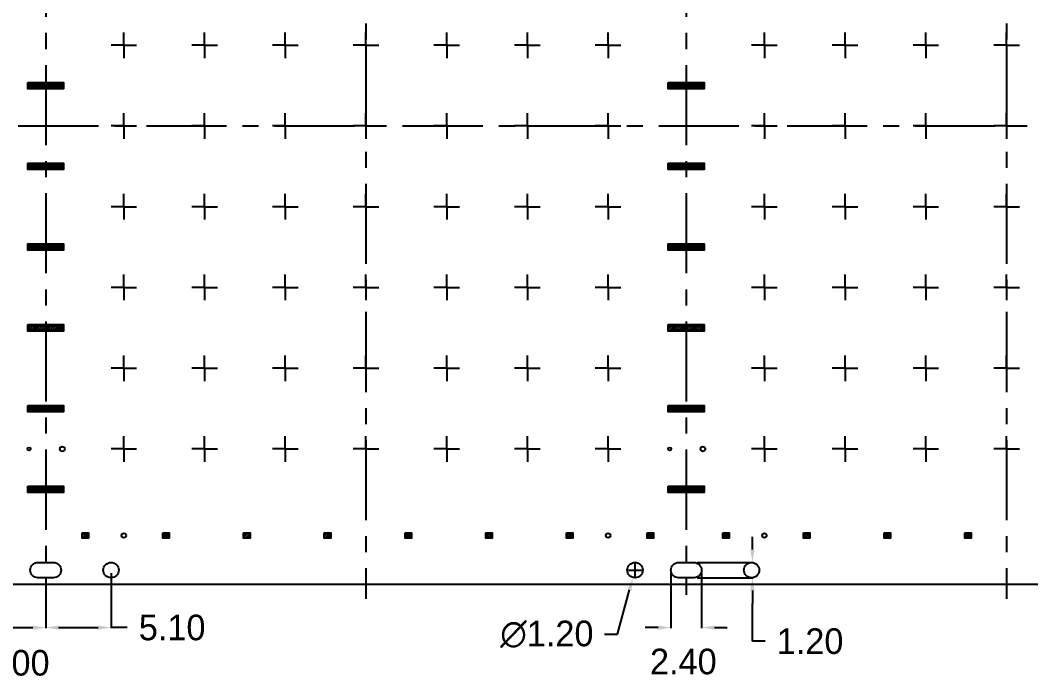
# Model space of a CAD drawing. Extents: x -347 to -72, y -334 to -144.
# Drawn here: x -275.6 to -196.7, y -243.4 to -192 of the extents above; entities that cross this region are included whole.
import ezdxf

# ---------------------------------------------------------------- set-up
doc = ezdxf.new("R2010")
doc.units = 0
doc.header["$LTSCALE"] = 5
doc.header["$MEASUREMENT"] = 0
doc.linetypes.add('CENTER', pattern=[2, 1.25, -0.25, 0.25, -0.25])
doc.layers.get('0').update_dxf_attribs({"linetype": 'CONTINUOUS'})
doc.layers.get('DEFPOINTS').update_dxf_attribs({"linetype": 'CONTINUOUS'})
for name, color, linetype in [('CENTER', 1, 'CENTER'), ('DIM', 3, 'CONTINUOUS'), ('Layer1', 4, 'CONTINUOUS')]:
    doc.layers.add(name, color=color, linetype=linetype)
doc.dimstyles.get("Standard").update_dxf_attribs({"dimtxt": 0.3, "dimasz": 0.2, "dimexe": 0.05, "dimexo": 0.15, "dimgap": 0.05, "dimtad": 0, "dimtoh": 1, "dimdec": 3, "dimdsep": 46, "dimtxsty": 'STANDARD', "dimcen": 0.5, "dimadec": 0, "dimazin": 0, "dimtfac": 1, "dimtdec": 3, "dimtofl": 0, "dimtmove": 0, "dimatfit": 3, "dimfxl": 1, "dimtolj": 1, "dimtzin": 0, "dimarcsym": 0})

# ---------------------------------------------------------------- blocks, each defined once
blk = doc.blocks.new('*D17')
at = {"layer": 'DEFPOINTS', "color": 0, "linetype": 'Continuous', "transparency": 16777216}
for p in [(-73.779, 209.335), (-78.879, 208.735), (-73.779, 204.847)]:
    blk.add_point(p, dxfattribs=at)
at = {"layer": 'DIM', "color": 0, "linetype": 'Continuous', "lineweight": -2, "transparency": 16777216}
for p, q in [((-73.779, 209.085), (-73.779, 204.797)), ((-78.879, 208.485), (-78.879, 204.797)), ((-77.879, 204.847), (-74.779, 204.847)), ((-72.508, 204.847), (-73.779, 204.847))]:
    blk.add_line(p, q, dxfattribs=at)
at = {"layer": 'DIM', "color": 0, "linetype": 'Continuous', "transparency": 16777216}
for points in [[(-77.879, 205.014), (-77.879, 204.681), (-78.879, 204.847)], [(-74.779, 205.014), (-74.779, 204.681), (-73.779, 204.847)]]:
    blk.add_solid(points, dxfattribs=at)
at = {"layer": 'DIM', "color": 0, "linetype": 'Continuous', "transparency": 16777216, "insert": (-69.008, 204.847), "char_height": 2, "attachment_point": 5}
blk.add_mtext('\\A1;5.10', dxfattribs=at)
blk = doc.blocks.new('*D18')
at = {"layer": 'DEFPOINTS', "color": 0, "linetype": 'Continuous', "transparency": 16777216}
for p in [(-82.879, 209.335), (-78.879, 207.406), (-78.879, 204.847)]:
    blk.add_point(p, dxfattribs=at)
at = {"layer": 'DIM', "color": 0, "linetype": 'Continuous', "lineweight": -2, "transparency": 16777216}
for p, q in [((-82.879, 209.085), (-82.879, 204.797)), ((-78.879, 207.156), (-78.879, 204.797)), ((-81.879, 204.847), (-79.879, 204.847))]:
    blk.add_line(p, q, dxfattribs=at)
at = {"layer": 'DIM', "color": 0, "linetype": 'Continuous', "transparency": 16777216}
for points in [[(-81.879, 205.014), (-81.879, 204.681), (-82.879, 204.847)], [(-79.879, 205.014), (-79.879, 204.681), (-78.879, 204.847)]]:
    blk.add_solid(points, dxfattribs=at)
at = {"layer": 'DIM', "color": 0, "linetype": 'Continuous', "transparency": 16777216, "insert": (-81.175, 202.091), "char_height": 2, "attachment_point": 5}
blk.add_mtext('\\A1;4.00', dxfattribs=at)
blk = doc.blocks.new('*D19')
at = {"layer": 'DEFPOINTS', "color": 0, "linetype": 'Continuous', "transparency": 16777216}
for p in [(-28.279, 209.935), (-23.714, 209.935), (-28.279, 208.735)]:
    blk.add_point(p, dxfattribs=at)
at = {"layer": 'DIM', "color": 0, "linetype": 'Continuous', "lineweight": -2, "transparency": 16777216}
for p, q in [((-23.714, 210.935), (-23.714, 211.935)), ((-28.029, 209.935), (-23.664, 209.935)), ((-28.029, 208.735), (-23.664, 208.735)), ((-23.714, 207.735), (-23.714, 206.735)), ((-23.714, 203.779), (-23.714, 206.735)), ((-22.714, 203.779), (-23.714, 203.779))]:
    blk.add_line(p, q, dxfattribs=at)
at = {"layer": 'DIM', "color": 0, "linetype": 'Continuous', "transparency": 16777216}
for points in [[(-23.88, 210.935), (-23.547, 210.935), (-23.714, 209.935)], [(-23.88, 207.735), (-23.547, 207.735), (-23.714, 208.735)]]:
    blk.add_solid(points, dxfattribs=at)
at = {"layer": 'DIM', "color": 0, "linetype": 'Continuous', "transparency": 16777216, "insert": (-19.214, 203.779), "char_height": 2, "attachment_point": 5}
blk.add_mtext('\\A1;1.20', dxfattribs=at)
blk = doc.blocks.new('*D20')
at = {"layer": 'DEFPOINTS', "color": 0, "linetype": 'Continuous', "transparency": 16777216}
for p in [(-30.079, 209.335), (-27.679, 209.335), (-27.679, 204.847)]:
    blk.add_point(p, dxfattribs=at)
at = {"layer": 'DIM', "color": 0, "linetype": 'Continuous', "lineweight": -2, "transparency": 16777216}
for p, q in [((-30.079, 209.085), (-30.079, 204.797)), ((-27.679, 209.085), (-27.679, 204.797)), ((-31.079, 204.847), (-32.079, 204.847)), ((-26.679, 204.847), (-25.679, 204.847))]:
    blk.add_line(p, q, dxfattribs=at)
at = {"layer": 'DIM', "color": 0, "linetype": 'Continuous', "transparency": 16777216}
for points in [[(-31.079, 205.014), (-31.079, 204.681), (-30.079, 204.847)], [(-26.679, 205.014), (-26.679, 204.681), (-27.679, 204.847)]]:
    blk.add_solid(points, dxfattribs=at)
at = {"layer": 'DIM', "color": 0, "linetype": 'Continuous', "transparency": 16777216, "insert": (-29.107, 202.191), "char_height": 2, "attachment_point": 5}
blk.add_mtext('\\A1;2.40', dxfattribs=at)
blk = doc.blocks.new('*D21')
at = {"layer": 'DEFPOINTS', "color": 0, "linetype": 'Continuous', "transparency": 16777216}
for p in [(-32.72, 209.913), (-33.038, 208.756)]:
    blk.add_point(p, dxfattribs=at)
at = {"layer": 'DIM', "color": 0, "linetype": 'Continuous', "lineweight": -2, "transparency": 16777216}
for p, q in [((-32.879, 208.835), (-32.879, 209.835)), ((-33.379, 209.335), (-32.379, 209.335)), ((-34.258, 204.326), (-33.304, 207.792)), ((-35.258, 204.326), (-34.258, 204.326))]:
    blk.add_line(p, q, dxfattribs=at)
at = {"layer": 'DIM', "color": 0, "linetype": 'Continuous', "transparency": 16777216}
blk.add_solid([(-33.464, 207.837), (-33.143, 207.748), (-33.038, 208.756)], dxfattribs=at)
at = {"layer": 'DIM', "color": 0, "linetype": 'Continuous', "transparency": 16777216, "insert": (-39.758, 204.326), "char_height": 2, "attachment_point": 5}
blk.add_mtext('\\A1;∅1.20', dxfattribs=at)

msp = doc.modelspace()

# ---------------------------------------------------------------- hatches: boundary and pattern name
at = {"layer": 'Layer1'}
h = msp.add_hatch(dxfattribs=at)
h.set_pattern_fill('ANSI31', color=256, angle=180, style=0)
h.set_pattern_definition([(225, (-3e-13, 0.033), (0.088388348, -0.088388348), [])])
h.paths.add_polyline_path([(-272.1908, -228.8406), (-272.1908, -228.3406), (-274.992, -228.3406), (-274.992, -228.8406)])
h.paths.add_polyline_path([(-272.1908, -222.5406), (-272.1908, -222.0406), (-274.992, -222.0406), (-274.992, -222.5406)])
h.paths.add_polyline_path([(-274.992, -215.7406), (-274.992, -216.2406), (-272.1908, -216.2406), (-272.1908, -215.7406)])
h.paths.add_polyline_path([(-272.1908, -209.9406), (-272.1908, -209.4406), (-274.992, -209.4406), (-274.992, -209.9406)])
h.paths.add_polyline_path([(-272.1908, -203.6406), (-272.1908, -203.1406), (-274.992, -203.1406), (-274.992, -203.6406)])
h.paths.add_polyline_path([(-272.1908, -197.3406), (-272.1908, -196.8406), (-274.992, -196.8406), (-274.992, -197.3406)])
h.paths.add_polyline_path([(-272.1908, -191.0406), (-272.1908, -190.5406), (-274.992, -190.5406), (-274.992, -191.0406)])
h.paths.add_polyline_path([(-272.1908, -184.7406), (-272.1908, -184.2406), (-274.992, -184.2406), (-274.992, -184.7406)])
h.paths.add_polyline_path([(-272.1908, -178.4406), (-272.1908, -177.9406), (-274.992, -177.9406), (-274.992, -178.4406)])
h.paths.add_polyline_path([(-274.992, -171.6406), (-274.992, -172.1406), (-272.1908, -172.1406), (-272.1908, -171.6406)])
h = msp.add_hatch(dxfattribs=at)
h.set_pattern_fill('ANSI31', color=256, angle=180, style=0)
h.set_pattern_definition([(225, (50, 0.033), (0.088388348, -0.088388348), [])])
h.paths.add_polyline_path([(-222.1908, -228.8406), (-222.1908, -228.3406), (-224.992, -228.3406), (-224.992, -228.8406)])
h.paths.add_polyline_path([(-222.1908, -222.5406), (-222.1908, -222.0406), (-224.992, -222.0406), (-224.992, -222.5406)])
h.paths.add_polyline_path([(-224.992, -215.7406), (-224.992, -216.2406), (-222.1908, -216.2406), (-222.1908, -215.7406)])
h.paths.add_polyline_path([(-222.1908, -209.9406), (-222.1908, -209.4406), (-224.992, -209.4406), (-224.992, -209.9406)])
h.paths.add_polyline_path([(-222.1908, -203.6406), (-222.1908, -203.1406), (-224.992, -203.1406), (-224.992, -203.6406)])
h.paths.add_polyline_path([(-222.1908, -197.3406), (-222.1908, -196.8406), (-224.992, -196.8406), (-224.992, -197.3406)])
h.paths.add_polyline_path([(-222.1908, -191.0406), (-222.1908, -190.5406), (-224.992, -190.5406), (-224.992, -191.0406)])
h.paths.add_polyline_path([(-222.1908, -184.7406), (-222.1908, -184.2406), (-224.992, -184.2406), (-224.992, -184.7406)])
h.paths.add_polyline_path([(-222.1908, -178.4406), (-222.1908, -177.9406), (-224.992, -177.9406), (-224.992, -178.4406)])
h.paths.add_polyline_path([(-224.992, -171.6406), (-224.992, -172.1406), (-222.1908, -172.1406), (-222.1908, -171.6406)])
h = msp.add_hatch(dxfattribs=at)
h.set_pattern_fill('ANSI31', color=256, angle=180, style=0)
h.set_pattern_definition([(225, (50, -63.867), (0.088388348, -0.088388348), [])])
h.paths.add_polyline_path([(-270.2408, -232.3906), (-270.2408, -231.9906), (-270.7408, -231.9906), (-270.7408, -232.3906)])
h.paths.add_polyline_path([(-263.9408, -232.3906), (-263.9408, -231.9906), (-264.4408, -231.9906), (-264.4408, -232.3906)])
h.paths.add_polyline_path([(-258.1408, -231.9906), (-258.1408, -232.3906), (-257.6408, -232.3906), (-257.6408, -231.9906)])
h.paths.add_polyline_path([(-251.8408, -232.3906), (-251.3408, -232.3906), (-251.3408, -231.9906), (-251.8408, -231.9906)])
h.paths.add_polyline_path([(-245.0408, -232.3906), (-245.0408, -231.9906), (-245.5408, -231.9906), (-245.5408, -232.3906)])
h.paths.add_polyline_path([(-239.2408, -232.3906), (-238.7408, -232.3906), (-238.7408, -231.9906), (-239.2408, -231.9906)])
h.paths.add_polyline_path([(-232.4408, -231.9906), (-232.9408, -231.9906), (-232.9408, -232.3906), (-232.4408, -232.3906)])
h.paths.add_polyline_path([(-226.6408, -232.3906), (-226.1408, -232.3906), (-226.1408, -231.9906), (-226.6408, -231.9906)])
h = msp.add_hatch(dxfattribs=at)
h.set_pattern_fill('ANSI31', color=256, angle=180, style=0)
h.set_pattern_definition([(225, (100, -63.867), (0.088388348, -0.088388348), [])])
h.paths.add_polyline_path([(-220.2408, -232.3906), (-220.2408, -231.9906), (-220.7408, -231.9906), (-220.7408, -232.3906)])
h.paths.add_polyline_path([(-213.9408, -232.3906), (-213.9408, -231.9906), (-214.4408, -231.9906), (-214.4408, -232.3906)])
h.paths.add_polyline_path([(-208.1408, -231.9906), (-208.1408, -232.3906), (-207.6408, -232.3906), (-207.6408, -231.9906)])
h.paths.add_polyline_path([(-201.8408, -232.3906), (-201.3408, -232.3906), (-201.3408, -231.9906), (-201.8408, -231.9906)])
h.paths.add_polyline_path([(-195.0408, -232.3906), (-195.0408, -231.9906), (-195.5408, -231.9906), (-195.5408, -232.3906)])
h.paths.add_polyline_path([(-189.2408, -232.3906), (-188.7408, -232.3906), (-188.7408, -231.9906), (-189.2408, -231.9906)])
h.paths.add_polyline_path([(-182.4408, -231.9906), (-182.9408, -231.9906), (-182.9408, -232.3906), (-182.4408, -232.3906)])
h.paths.add_polyline_path([(-176.6408, -232.3906), (-176.1408, -232.3906), (-176.1408, -231.9906), (-176.6408, -231.9906)])

# ---------------------------------------------------------------- linework, layer by layer
msp.add_line((-322.1943, -235.9906), (-74.9872, -235.9906))
for points in [[(-272.9908, -234.2906, -1), (-272.9908, -235.4906), (-274.1908, -235.4906, -1), (-274.1908, -234.2906)], [(-222.9908, -234.2906, -1), (-222.9908, -235.4906), (-224.1908, -235.4906, -1), (-224.1908, -234.2906)]]:
    msp.add_lwpolyline(points, format="xyb", close=True)
for centre, radius in [((-274.8908, -225.4406), 0.125), ((-272.2908, -225.4406), 0.185), ((-224.8908, -225.4406), 0.125), ((-222.2908, -225.4406), 0.185), ((-267.4908, -232.1906), 0.175), ((-229.6908, -232.1906), 0.175), ((-217.4908, -232.1906), 0.175), ((-268.4908, -234.8906), 0.6), ((-227.5908, -234.8906), 0.6), ((-218.4908, -234.8906), 0.6)]:
    msp.add_circle(centre, radius)
at = {"layer": 'CENTER'}
for p, q in [((-248.5908, -164.7509), (-248.5908, -237.1248)), ((-198.5908, -164.7509), (-198.5908, -237.1248)), ((-273.5908, -165.4875), (-273.5908, -236.8193)), ((-223.5908, -165.4875), (-223.5908, -236.8193)), ((-267.4908, -193.9406), (-267.4908, -192.9406)), ((-261.1908, -193.9406), (-261.1908, -192.9406)), ((-254.8908, -193.9406), (-254.8908, -192.9406)), ((-248.5908, -193.9406), (-248.5908, -192.9406)), ((-242.2908, -193.9406), (-242.2908, -192.9406)), ((-235.9908, -193.9406), (-235.9908, -192.9406)), ((-229.6908, -193.9406), (-229.6908, -192.9406)), ((-217.4908, -193.9406), (-217.4908, -192.9406)), ((-211.1908, -193.9406), (-211.1908, -192.9406)), ((-204.8908, -193.9406), (-204.8908, -192.9406)), ((-198.5908, -193.9406), (-198.5908, -192.9406)), ((-267.4908, -193.9406), (-268.4908, -193.9406)), ((-267.4908, -193.9406), (-267.4908, -194.9406)), ((-267.4908, -193.9406), (-266.4908, -193.9406)), ((-261.1908, -193.9406), (-262.1908, -193.9406)), ((-261.1908, -193.9406), (-261.1908, -194.9406)), ((-261.1908, -193.9406), (-260.1908, -193.9406)), ((-254.8908, -193.9406), (-255.8908, -193.9406)), ((-254.8908, -193.9406), (-254.8908, -194.9406)), ((-254.8908, -193.9406), (-253.8908, -193.9406)), ((-248.5908, -193.9406), (-249.5908, -193.9406)), ((-248.5908, -193.9406), (-248.5908, -194.9406)), ((-248.5908, -193.9406), (-247.5908, -193.9406)), ((-242.2908, -193.9406), (-243.2908, -193.9406)), ((-242.2908, -193.9406), (-242.2908, -194.9406)), ((-242.2908, -193.9406), (-241.2908, -193.9406)), ((-235.9908, -193.9406), (-236.9908, -193.9406)), ((-235.9908, -193.9406), (-235.9908, -194.9406)), ((-235.9908, -193.9406), (-234.9908, -193.9406)), ((-229.6908, -193.9406), (-230.6908, -193.9406)), ((-229.6908, -193.9406), (-229.6908, -194.9406)), ((-229.6908, -193.9406), (-228.6908, -193.9406)), ((-217.4908, -193.9406), (-218.4908, -193.9406)), ((-217.4908, -193.9406), (-217.4908, -194.9406)), ((-217.4908, -193.9406), (-216.4908, -193.9406)), ((-211.1908, -193.9406), (-212.1908, -193.9406)), ((-211.1908, -193.9406), (-211.1908, -194.9406)), ((-211.1908, -193.9406), (-210.1908, -193.9406)), ((-204.8908, -193.9406), (-205.8908, -193.9406)), ((-204.8908, -193.9406), (-204.8908, -194.9406)), ((-204.8908, -193.9406), (-203.8908, -193.9406)), ((-198.5908, -193.9406), (-199.5908, -193.9406)), ((-198.5908, -193.9406), (-198.5908, -194.9406)), ((-198.5908, -193.9406), (-197.5908, -193.9406)), ((-267.4908, -200.2406), (-267.4908, -199.2406)), ((-261.1908, -200.2406), (-261.1908, -199.2406)), ((-254.8908, -200.2406), (-254.8908, -199.2406)), ((-248.5908, -200.2406), (-248.5908, -199.2406)), ((-242.2908, -200.2406), (-242.2908, -199.2406)), ((-235.9908, -200.2406), (-235.9908, -199.2406)), ((-229.6908, -200.2406), (-229.6908, -199.2406)), ((-217.4908, -200.2406), (-217.4908, -199.2406)), ((-211.1908, -200.2406), (-211.1908, -199.2406)), ((-204.8908, -200.2406), (-204.8908, -199.2406)), ((-198.5908, -200.2406), (-198.5908, -199.2406)), ((-325.7267, -200.2406), (-72.6932, -200.2406)), ((-267.4908, -200.2406), (-268.4908, -200.2406)), ((-267.4908, -200.2406), (-266.4908, -200.2406)), ((-267.4908, -200.2406), (-267.4908, -201.2406)), ((-261.1908, -200.2406), (-262.1908, -200.2406)), ((-261.1908, -200.2406), (-260.1908, -200.2406)), ((-261.1908, -200.2406), (-261.1908, -201.2406)), ((-254.8908, -200.2406), (-255.8908, -200.2406)), ((-254.8908, -200.2406), (-253.8908, -200.2406)), ((-254.8908, -200.2406), (-254.8908, -201.2406)), ((-248.5908, -200.2406), (-249.5908, -200.2406)), ((-248.5908, -200.2406), (-248.5908, -201.2406)), ((-248.5908, -200.2406), (-247.5908, -200.2406)), ((-242.2908, -200.2406), (-243.2908, -200.2406)), ((-242.2908, -200.2406), (-241.2908, -200.2406)), ((-242.2908, -200.2406), (-242.2908, -201.2406)), ((-235.9908, -200.2406), (-236.9908, -200.2406)), ((-235.9908, -200.2406), (-234.9908, -200.2406)), ((-235.9908, -200.2406), (-235.9908, -201.2406)), ((-229.6908, -200.2406), (-230.6908, -200.2406)), ((-229.6908, -200.2406), (-228.6908, -200.2406)), ((-229.6908, -200.2406), (-229.6908, -201.2406)), ((-217.4908, -200.2406), (-218.4908, -200.2406)), ((-217.4908, -200.2406), (-216.4908, -200.2406)), ((-217.4908, -200.2406), (-217.4908, -201.2406)), ((-211.1908, -200.2406), (-212.1908, -200.2406)), ((-211.1908, -200.2406), (-210.1908, -200.2406)), ((-211.1908, -200.2406), (-211.1908, -201.2406)), ((-204.8908, -200.2406), (-205.8908, -200.2406)), ((-204.8908, -200.2406), (-204.8908, -201.2406)), ((-204.8908, -200.2406), (-203.8908, -200.2406)), ((-198.5908, -200.2406), (-199.5908, -200.2406)), ((-198.5908, -200.2406), (-198.5908, -201.2406)), ((-198.5908, -200.2406), (-197.5908, -200.2406)), ((-267.4908, -206.5406), (-267.4908, -205.5406)), ((-261.1908, -206.5406), (-261.1908, -205.5406)), ((-254.8908, -206.5406), (-254.8908, -205.5406)), ((-248.5908, -206.5406), (-248.5908, -205.5406)), ((-242.2908, -206.5406), (-242.2908, -205.5406)), ((-235.9908, -206.5406), (-235.9908, -205.5406)), ((-229.6908, -206.5406), (-229.6908, -205.5406)), ((-217.4908, -206.5406), (-217.4908, -205.5406)), ((-211.1908, -206.5406), (-211.1908, -205.5406)), ((-204.8908, -206.5406), (-204.8908, -205.5406)), ((-198.5908, -206.5406), (-198.5908, -205.5406)), ((-267.4908, -206.5406), (-268.4908, -206.5406)), ((-267.4908, -206.5406), (-266.4908, -206.5406)), ((-267.4908, -206.5406), (-267.4908, -207.5406)), ((-261.1908, -206.5406), (-262.1908, -206.5406)), ((-261.1908, -206.5406), (-260.1908, -206.5406)), ((-261.1908, -206.5406), (-261.1908, -207.5406)), ((-254.8908, -206.5406), (-255.8908, -206.5406)), ((-254.8908, -206.5406), (-253.8908, -206.5406)), ((-254.8908, -206.5406), (-254.8908, -207.5406)), ((-248.5908, -206.5406), (-249.5908, -206.5406)), ((-248.5908, -206.5406), (-248.5908, -207.5406)), ((-248.5908, -206.5406), (-247.5908, -206.5406)), ((-242.2908, -206.5406), (-243.2908, -206.5406)), ((-242.2908, -206.5406), (-241.2908, -206.5406)), ((-242.2908, -206.5406), (-242.2908, -207.5406)), ((-235.9908, -206.5406), (-236.9908, -206.5406)), ((-235.9908, -206.5406), (-235.9908, -207.5406)), ((-235.9908, -206.5406), (-234.9908, -206.5406)), ((-229.6908, -206.5406), (-230.6908, -206.5406)), ((-229.6908, -206.5406), (-229.6908, -207.5406)), ((-229.6908, -206.5406), (-228.6908, -206.5406)), ((-217.4908, -206.5406), (-218.4908, -206.5406)), ((-217.4908, -206.5406), (-216.4908, -206.5406)), ((-217.4908, -206.5406), (-217.4908, -207.5406)), ((-211.1908, -206.5406), (-212.1908, -206.5406)), ((-211.1908, -206.5406), (-210.1908, -206.5406)), ((-211.1908, -206.5406), (-211.1908, -207.5406)), ((-204.8908, -206.5406), (-205.8908, -206.5406)), ((-204.8908, -206.5406), (-203.8908, -206.5406)), ((-204.8908, -206.5406), (-204.8908, -207.5406)), ((-198.5908, -206.5406), (-199.5908, -206.5406)), ((-198.5908, -206.5406), (-198.5908, -207.5406)), ((-198.5908, -206.5406), (-197.5908, -206.5406)), ((-267.4908, -212.8406), (-267.4908, -211.8406)), ((-261.1908, -212.8406), (-261.1908, -211.8406)), ((-254.8908, -212.8406), (-254.8908, -211.8406)), ((-248.5908, -212.8406), (-248.5908, -211.8406)), ((-242.2908, -212.8406), (-242.2908, -211.8406)), ((-235.9908, -212.8406), (-235.9908, -211.8406)), ((-229.6908, -212.8406), (-229.6908, -211.8406)), ((-217.4908, -212.8406), (-217.4908, -211.8406)), ((-211.1908, -212.8406), (-211.1908, -211.8406)), ((-204.8908, -212.8406), (-204.8908, -211.8406)), ((-198.5908, -212.8406), (-198.5908, -211.8406)), ((-267.4908, -212.8406), (-268.4908, -212.8406)), ((-267.4908, -212.8406), (-266.4908, -212.8406)), ((-267.4908, -212.8406), (-267.4908, -213.8406)), ((-261.1908, -212.8406), (-262.1908, -212.8406)), ((-261.1908, -212.8406), (-260.1908, -212.8406)), ((-261.1908, -212.8406), (-261.1908, -213.8406)), ((-254.8908, -212.8406), (-255.8908, -212.8406)), ((-254.8908, -212.8406), (-253.8908, -212.8406)), ((-254.8908, -212.8406), (-254.8908, -213.8406)), ((-248.5908, -212.8406), (-249.5908, -212.8406)), ((-248.5908, -212.8406), (-248.5908, -213.8406)), ((-248.5908, -212.8406), (-247.5908, -212.8406)), ((-242.2908, -212.8406), (-243.2908, -212.8406)), ((-242.2908, -212.8406), (-241.2908, -212.8406)), ((-242.2908, -212.8406), (-242.2908, -213.8406)), ((-235.9908, -212.8406), (-236.9908, -212.8406)), ((-235.9908, -212.8406), (-235.9908, -213.8406)), ((-235.9908, -212.8406), (-234.9908, -212.8406)), ((-229.6908, -212.8406), (-230.6908, -212.8406)), ((-229.6908, -212.8406), (-229.6908, -213.8406)), ((-229.6908, -212.8406), (-228.6908, -212.8406)), ((-217.4908, -212.8406), (-218.4908, -212.8406)), ((-217.4908, -212.8406), (-216.4908, -212.8406)), ((-217.4908, -212.8406), (-217.4908, -213.8406)), ((-211.1908, -212.8406), (-212.1908, -212.8406)), ((-211.1908, -212.8406), (-210.1908, -212.8406)), ((-211.1908, -212.8406), (-211.1908, -213.8406)), ((-204.8908, -212.8406), (-205.8908, -212.8406)), ((-204.8908, -212.8406), (-203.8908, -212.8406)), ((-204.8908, -212.8406), (-204.8908, -213.8406)), ((-198.5908, -212.8406), (-199.5908, -212.8406)), ((-198.5908, -212.8406), (-198.5908, -213.8406)), ((-198.5908, -212.8406), (-197.5908, -212.8406)), ((-267.4908, -219.1406), (-267.4908, -218.1406)), ((-261.1908, -219.1406), (-261.1908, -218.1406)), ((-254.8908, -219.1406), (-254.8908, -218.1406)), ((-248.5908, -219.1406), (-248.5908, -218.1406)), ((-242.2908, -219.1406), (-242.2908, -218.1406)), ((-235.9908, -219.1406), (-235.9908, -218.1406)), ((-229.6908, -219.1406), (-229.6908, -218.1406)), ((-217.4908, -219.1406), (-217.4908, -218.1406)), ((-211.1908, -219.1406), (-211.1908, -218.1406)), ((-204.8908, -219.1406), (-204.8908, -218.1406)), ((-198.5908, -219.1406), (-198.5908, -218.1406)), ((-267.4908, -219.1406), (-268.4908, -219.1406)), ((-267.4908, -219.1406), (-266.4908, -219.1406)), ((-267.4908, -219.1406), (-267.4908, -220.1406)), ((-261.1908, -219.1406), (-262.1908, -219.1406)), ((-261.1908, -219.1406), (-260.1908, -219.1406)), ((-261.1908, -219.1406), (-261.1908, -220.1406)), ((-254.8908, -219.1406), (-255.8908, -219.1406)), ((-254.8908, -219.1406), (-253.8908, -219.1406)), ((-254.8908, -219.1406), (-254.8908, -220.1406)), ((-248.5908, -219.1406), (-249.5908, -219.1406)), ((-248.5908, -219.1406), (-248.5908, -220.1406)), ((-248.5908, -219.1406), (-247.5908, -219.1406)), ((-242.2908, -219.1406), (-243.2908, -219.1406)), ((-242.2908, -219.1406), (-241.2908, -219.1406)), ((-242.2908, -219.1406), (-242.2908, -220.1406)), ((-235.9908, -219.1406), (-236.9908, -219.1406)), ((-235.9908, -219.1406), (-235.9908, -220.1406)), ((-235.9908, -219.1406), (-234.9908, -219.1406)), ((-229.6908, -219.1406), (-230.6908, -219.1406)), ((-229.6908, -219.1406), (-229.6908, -220.1406)), ((-229.6908, -219.1406), (-228.6908, -219.1406)), ((-217.4908, -219.1406), (-218.4908, -219.1406)), ((-217.4908, -219.1406), (-216.4908, -219.1406)), ((-217.4908, -219.1406), (-217.4908, -220.1406)), ((-211.1908, -219.1406), (-212.1908, -219.1406)), ((-211.1908, -219.1406), (-210.1908, -219.1406)), ((-211.1908, -219.1406), (-211.1908, -220.1406)), ((-204.8908, -219.1406), (-205.8908, -219.1406)), ((-204.8908, -219.1406), (-203.8908, -219.1406)), ((-204.8908, -219.1406), (-204.8908, -220.1406)), ((-198.5908, -219.1406), (-199.5908, -219.1406)), ((-198.5908, -219.1406), (-198.5908, -220.1406)), ((-198.5908, -219.1406), (-197.5908, -219.1406)), ((-267.4908, -225.4406), (-267.4908, -224.4406)), ((-261.1908, -225.4406), (-261.1908, -224.4406)), ((-254.8908, -225.4406), (-254.8908, -224.4406)), ((-248.5908, -225.4406), (-248.5908, -224.4406)), ((-242.2908, -225.4406), (-242.2908, -224.4406)), ((-235.9908, -225.4406), (-235.9908, -224.4406)), ((-229.6908, -225.4406), (-229.6908, -224.4406)), ((-217.4908, -225.4406), (-217.4908, -224.4406)), ((-211.1908, -225.4406), (-211.1908, -224.4406)), ((-204.8908, -225.4406), (-204.8908, -224.4406)), ((-198.5908, -225.4406), (-198.5908, -224.4406)), ((-267.4908, -225.4406), (-268.4908, -225.4406)), ((-267.4908, -225.4406), (-266.4908, -225.4406)), ((-267.4908, -225.4406), (-267.4908, -226.4406)), ((-261.1908, -225.4406), (-262.1908, -225.4406)), ((-261.1908, -225.4406), (-261.1908, -226.4406)), ((-261.1908, -225.4406), (-260.1908, -225.4406)), ((-254.8908, -225.4406), (-255.8908, -225.4406)), ((-254.8908, -225.4406), (-253.8908, -225.4406)), ((-254.8908, -225.4406), (-254.8908, -226.4406)), ((-248.5908, -225.4406), (-249.5908, -225.4406)), ((-248.5908, -225.4406), (-248.5908, -226.4406)), ((-248.5908, -225.4406), (-247.5908, -225.4406)), ((-242.2908, -225.4406), (-243.2908, -225.4406)), ((-242.2908, -225.4406), (-242.2908, -226.4406)), ((-242.2908, -225.4406), (-241.2908, -225.4406)), ((-235.9908, -225.4406), (-236.9908, -225.4406)), ((-235.9908, -225.4406), (-235.9908, -226.4406)), ((-235.9908, -225.4406), (-234.9908, -225.4406)), ((-229.6908, -225.4406), (-230.6908, -225.4406)), ((-229.6908, -225.4406), (-229.6908, -226.4406)), ((-229.6908, -225.4406), (-228.6908, -225.4406)), ((-217.4908, -225.4406), (-218.4908, -225.4406)), ((-217.4908, -225.4406), (-216.4908, -225.4406)), ((-217.4908, -225.4406), (-217.4908, -226.4406)), ((-211.1908, -225.4406), (-212.1908, -225.4406)), ((-211.1908, -225.4406), (-211.1908, -226.4406)), ((-211.1908, -225.4406), (-210.1908, -225.4406)), ((-204.8908, -225.4406), (-205.8908, -225.4406)), ((-204.8908, -225.4406), (-204.8908, -226.4406)), ((-204.8908, -225.4406), (-203.8908, -225.4406)), ((-198.5908, -225.4406), (-199.5908, -225.4406)), ((-198.5908, -225.4406), (-198.5908, -226.4406)), ((-198.5908, -225.4406), (-197.5908, -225.4406))]:
    msp.add_line(p, q, dxfattribs=at)
at = {"layer": 'Layer1'}
for points in [[(-274.992, -196.8406), (-272.1908, -196.8406), (-272.1908, -197.3406), (-274.992, -197.3406)], [(-224.992, -196.8406), (-222.1908, -196.8406), (-222.1908, -197.3406), (-224.992, -197.3406)], [(-274.992, -203.1406), (-272.1908, -203.1406), (-272.1908, -203.6406), (-274.992, -203.6406)], [(-224.992, -203.1406), (-222.1908, -203.1406), (-222.1908, -203.6406), (-224.992, -203.6406)], [(-272.1908, -209.4406), (-272.1908, -209.4406), (-272.1908, -209.9406), (-274.992, -209.9406), (-274.992, -209.9406), (-274.992, -209.4406)], [(-222.1908, -209.4406), (-222.1908, -209.4406), (-222.1908, -209.9406), (-224.992, -209.9406), (-224.992, -209.9406), (-224.992, -209.4406)], [(-274.992, -215.7406), (-272.1908, -215.7406), (-272.1908, -216.2406), (-274.992, -216.2406)], [(-224.992, -215.7406), (-222.1908, -215.7406), (-222.1908, -216.2406), (-224.992, -216.2406)], [(-274.992, -222.0406), (-272.1908, -222.0406), (-272.1908, -222.5406), (-274.992, -222.5406)], [(-224.992, -222.0406), (-222.1908, -222.0406), (-222.1908, -222.5406), (-224.992, -222.5406)], [(-274.992, -228.3406), (-272.1908, -228.3406), (-272.1908, -228.8406), (-274.992, -228.8406)], [(-224.992, -228.3406), (-222.1908, -228.3406), (-222.1908, -228.8406), (-224.992, -228.8406)], [(-270.7408, -231.9906), (-270.2408, -231.9906), (-270.2408, -232.3906), (-270.7408, -232.3906)], [(-264.4408, -231.9906), (-263.9408, -231.9906), (-263.9408, -232.3906), (-264.4408, -232.3906)], [(-258.1408, -231.9906), (-257.6408, -231.9906), (-257.6408, -232.3906), (-258.1408, -232.3906)], [(-251.8408, -231.9906), (-251.3408, -231.9906), (-251.3408, -232.3906), (-251.8408, -232.3906)], [(-245.5408, -231.9906), (-245.0408, -231.9906), (-245.0408, -232.3906), (-245.5408, -232.3906)], [(-239.2408, -231.9906), (-238.7408, -231.9906), (-238.7408, -232.3906), (-239.2408, -232.3906)], [(-232.9408, -231.9906), (-232.4408, -231.9906), (-232.4408, -232.3906), (-232.9408, -232.3906)], [(-226.6408, -231.9906), (-226.1408, -231.9906), (-226.1408, -232.3906), (-226.6408, -232.3906)], [(-220.7408, -231.9906), (-220.2408, -231.9906), (-220.2408, -232.3906), (-220.7408, -232.3906)], [(-214.4408, -231.9906), (-213.9408, -231.9906), (-213.9408, -232.3906), (-214.4408, -232.3906)], [(-208.1408, -231.9906), (-207.6408, -231.9906), (-207.6408, -232.3906), (-208.1408, -232.3906)], [(-201.8408, -231.9906), (-201.3408, -231.9906), (-201.3408, -232.3906), (-201.8408, -232.3906)]]:
    msp.add_lwpolyline(points, close=True, dxfattribs=at)

# ---------------------------------------------------------------- dimensions: what is measured, and where the dimension line sits
at = {"layer": 'DIM', "linetype": 'Continuous'}
for base, p1, p2, angle, text, override, picture, middle in [((-218.4253, -234.2906), (-222.9908, -235.4906), (-222.9908, -234.2906), 270, '<>0', {"dimtxt": 2, "dimasz": 1, "dimexo": 0.25, "dimgap": 1, "dimtmove": 1}, '*D19', (-217.7219, -240.4462)), ((-273.5908, -239.3782), (-277.5908, -234.8906), (-273.5908, -236.8193), 180, '<>.00', {"dimtxt": 2, "dimasz": 1, "dimexo": 0.25, "dimgap": 1, "dimtmove": 2}, '*D18', (-275.8871, -242.1345)), ((-268.4908, -239.3782), (-273.5908, -235.4906), (-268.4908, -234.8906), 180, '<>0', {"dimtxt": 2, "dimasz": 1, "dimexo": 0.25, "dimgap": 1, "dimtmove": 1}, '*D17', (-263.7199, -238.7287)), ((-222.3908, -239.3782), (-224.7908, -234.8906), (-222.3908, -234.8906), 180, '<>0', {"dimtxt": 2, "dimasz": 1, "dimexo": 0.25, "dimgap": 1, "dimtmove": 2}, '*D20', (-223.8184, -242.0343))]:
    dim = msp.add_linear_dim(base=base, p1=p1, p2=p2, angle=angle, text=text, dimstyle='STANDARD', override=override, dxfattribs=at)
    dim.commit()
    dim.dimension.update_dxf_attribs({"geometry": picture, "text_midpoint": middle, "dimtype": 128, "insert": (-194.7117, -444.2256)})
dim = msp.add_diameter_dim_2p(p1=(-227.4315, -234.3122), p2=(-227.75, -235.4691), text='<>0', dimstyle='STANDARD', override={"dimtxt": 2, "dimasz": 1, "dimexo": 0.25, "dimgap": 1, "dimtmove": 1}, dxfattribs=at)
dim.commit()
dim.dimension.update_dxf_attribs({"geometry": '*D21', "text_midpoint": (-228.9701, -239.8999), "dimtype": 131, "insert": (-194.7117, -444.2256)})

doc.saveas('drawing.dxf')
